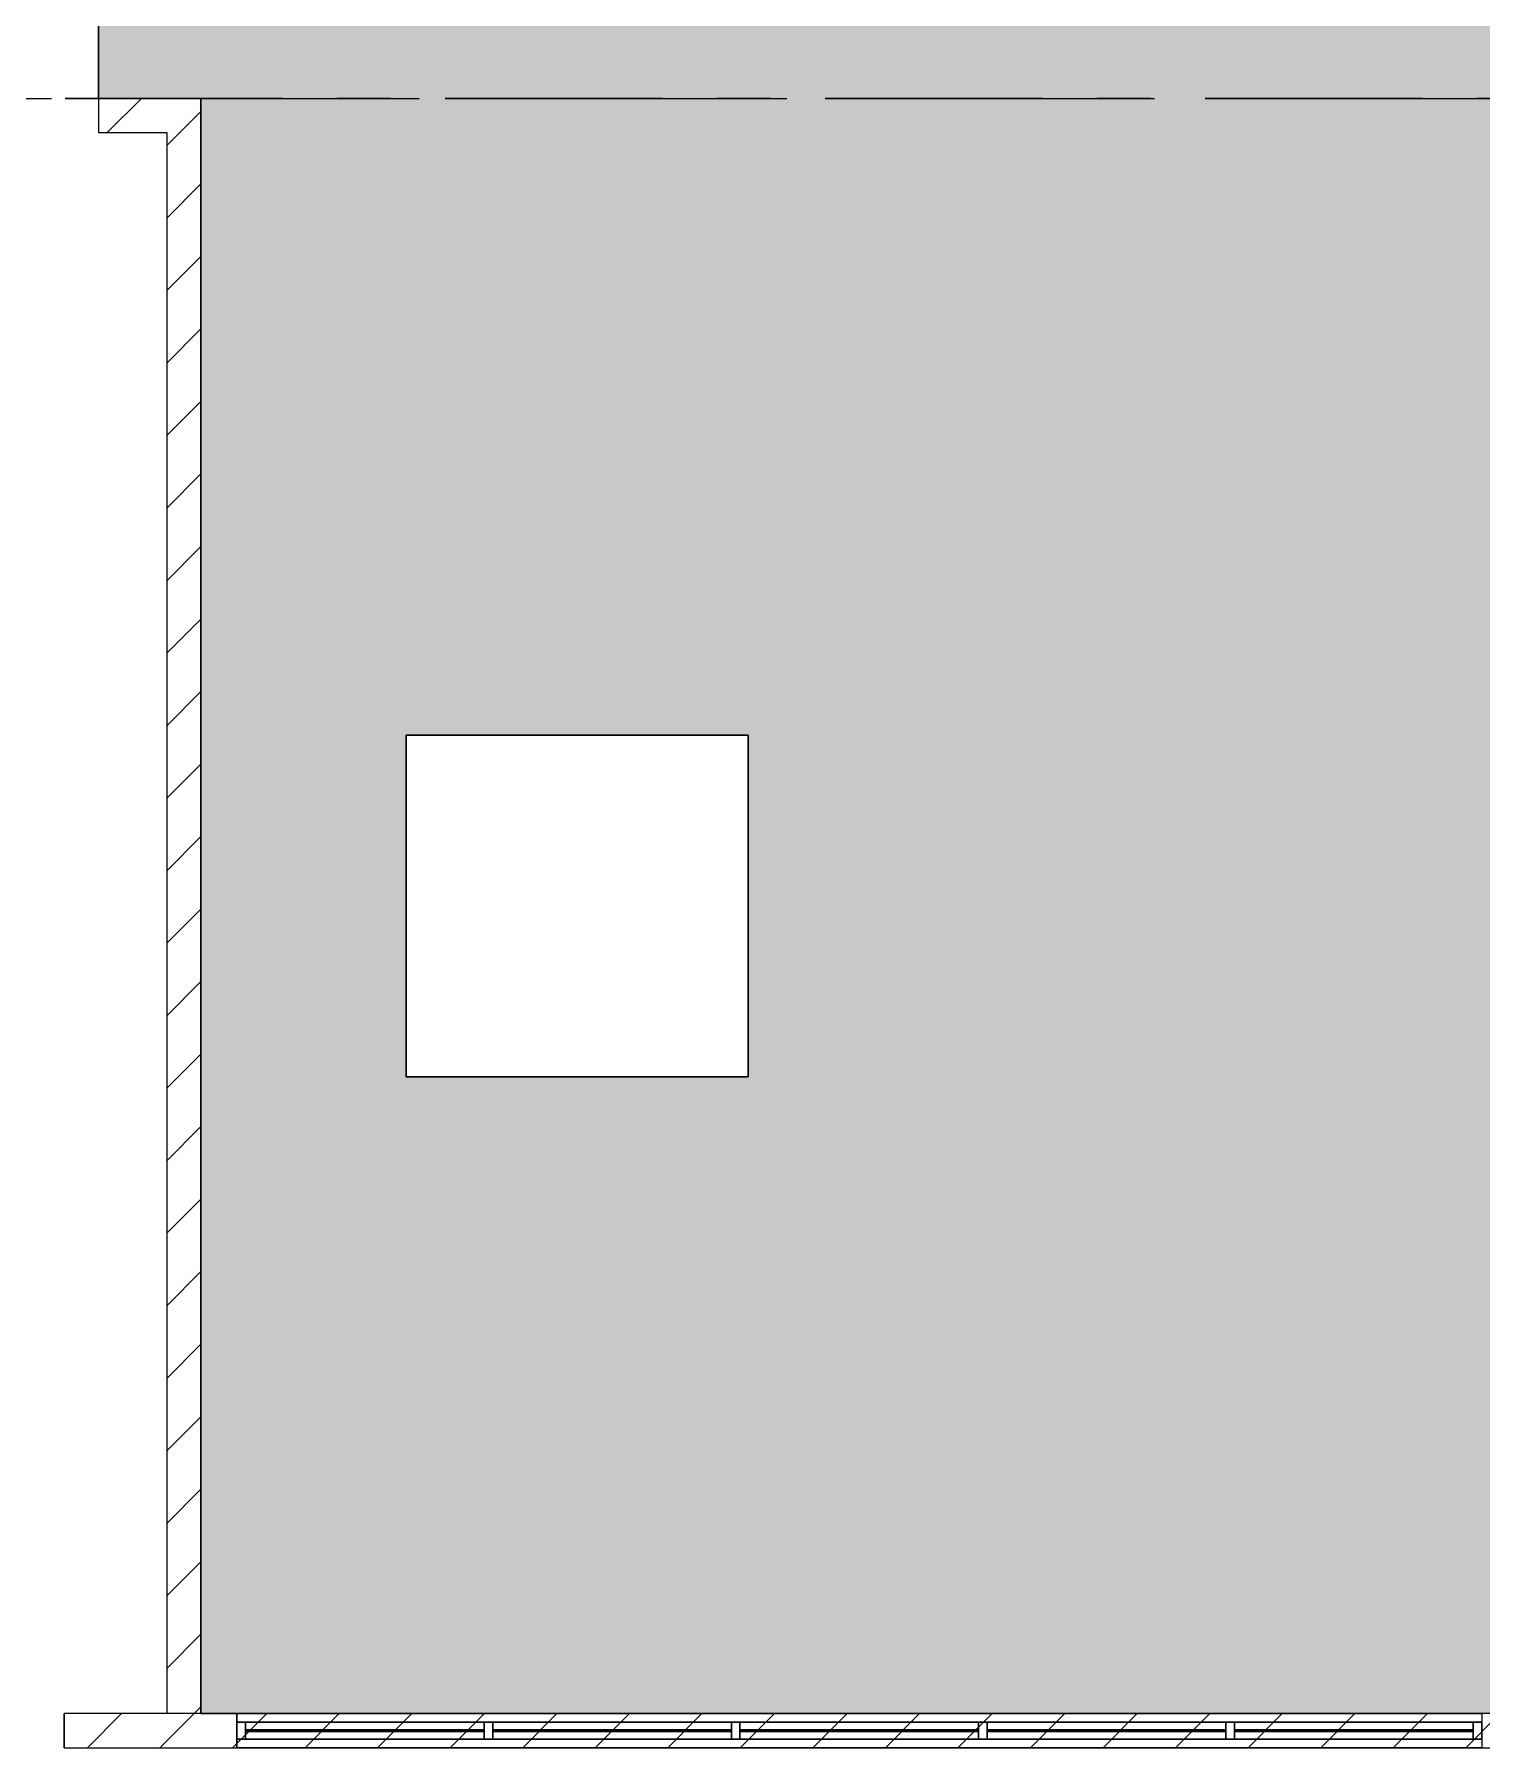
# Model space of a CAD drawing. Header units: millimetres. Extents: x -4000 to 187956, y -58990 to 162485.
# Drawn here: x 105675 to 114140, y 25800 to 35825 of the extents above; entities that cross this region are included whole.
import ezdxf

# ---------------------------------------------------------------- set-up
doc = ezdxf.new("R2010")
doc.units = ezdxf.units.MM
doc.linetypes.add('Grid Line', pattern=[2222.5, 1270, -317.5, 317.5, -317.5])
doc.linetypes.add('Grid Line 12_5mm', pattern=[2150, 1250, -300, 300, -300])
for name, color, linetype, lineweight in [('A-FLOR', 192, 'Continuous', 13), ('A-FLOR-PATT', 8, 'Continuous', 13), ('A-GLAZ-CURT', 52, 'Continuous', 9), ('A-GLAZ-CWMG', 51, 'Continuous', 9), ('A-WALL', 113, 'Continuous', 13), ('A-WALL-PATT', 111, 'Continuous', 13), ('S-GRID', 1, 'Continuous', 30)]:
    doc.layers.add(name, color=color, linetype=linetype, lineweight=lineweight)
pattern_1 = [(45, (0, 0), (-212.132, 212.132), [])]

# ---------------------------------------------------------------- blocks, each defined once
blk = doc.blocks.new('System Panel - System Panel1-380615-0_000')
at = {"layer": 'A-GLAZ-CURT', "color": 253}
for p, q in [((-698, 5), (698, 5)), ((698, -5), (-698, -5))]:
    blk.add_line(p, q, dxfattribs=at)
at = {"layer": 'A-GLAZ-CURT', "color": 254}
for p, q in [((698, 5), (-698, 5)), ((-698, -5), (-698, 5)), ((-698, 5), (-698, -5)), ((698, 5), (698, -5)), ((698, 5), (698, -5)), ((-698, -5), (698, -5))]:
    blk.add_line(p, q, dxfattribs=at)
blk = doc.blocks.new('Rectangular Mullion - 50 x 100-V727-0_000')
at = {"layer": 'A-GLAZ-CWMG', "color": 254}
for p, q in [((115100, 29702), (115000, 29702)), ((115000, 28306), (115100, 28306))]:
    blk.add_line(p, q, dxfattribs=at)
at = {"layer": 'A-GLAZ-CWMG', "color": 252}
for p, q in [((115000, 29702), (115100, 29702)), ((115000, 28306), (115000, 29702)), ((115100, 29702), (115100, 28306)), ((115100, 28306), (115000, 28306))]:
    blk.add_line(p, q, dxfattribs=at)
at = {"layer": 'A-GLAZ-CWMG', "color": 253}
for p, q in [((115000, 28306), (115000, 29702)), ((115100, 28306), (115100, 29702))]:
    blk.add_line(p, q, dxfattribs=at)
blk = doc.blocks.new('Rectangular Mullion - 50 x 100-V728-0_000')
at = {"layer": 'A-GLAZ-CWMG', "color": 254}
for p, q in [((115045, 29702), (115000, 29702)), ((115000, 29702), (115045, 29702)), ((115000, 29702), (115000, 28306)), ((115045, 29702), (115055, 29702)), ((115100, 29702), (115055, 29702)), ((115055, 29702), (115100, 29702)), ((115100, 28306), (115100, 29702)), ((115045, 28306), (115000, 28306)), ((115000, 28306), (115045, 28306)), ((115055, 28306), (115045, 28306)), ((115100, 28306), (115055, 28306)), ((115055, 28306), (115100, 28306))]:
    blk.add_line(p, q, dxfattribs=at)
at = {"layer": 'A-GLAZ-CWMG', "color": 253}
for p, q in [((115000, 29702), (115000, 28306)), ((115100, 29702), (115100, 28306))]:
    blk.add_line(p, q, dxfattribs=at)
at = {"layer": 'A-GLAZ-CWMG', "color": 50}
for p, q in [((115055, 29702), (115045, 29702)), ((115045, 28306), (115055, 28306))]:
    blk.add_line(p, q, dxfattribs=at)
blk = doc.blocks.new('Rectangular Mullion - 50 x 100-357749-0_000')
at = {"layer": 'A-GLAZ-CWMG', "color": 253}
for p, q in [((0, 50), (-50, 50)), ((0, -50), (0, 50)), ((-50, -50), (0, -50))]:
    blk.add_line(p, q, dxfattribs=at)
at = {"layer": 'A-GLAZ-CWMG', "color": 254}
for p, q in [((-50, 50), (-50, 5)), ((-50, -5), (-50, -50))]:
    blk.add_line(p, q, dxfattribs=at)
at = {"layer": 'A-GLAZ-CWMG', "color": 252}
for p, q in [((-50, -50), (-50, 50)), ((-50, 50), (0, 50)), ((0, 50), (0, -50)), ((0, -50), (-50, -50))]:
    blk.add_line(p, q, dxfattribs=at)
at = {"layer": 'A-GLAZ-CWMG', "color": 50}
blk.add_line((-50, 5), (-50, -5), dxfattribs=at)
blk = doc.blocks.new('Rectangular Mullion - 50 x 100-357750-0_000')
at = {"layer": 'A-GLAZ-CWMG', "color": 252}
for p, q in [((0, 50), (-50, 50)), ((-50, 50), (-50, -50)), ((0, -50), (0, 50)), ((-50, -50), (0, -50))]:
    blk.add_line(p, q, dxfattribs=at)
at = {"layer": 'A-GLAZ-CWMG', "color": 254}
for p, q in [((-50, 5), (-50, 50)), ((-50, -50), (-50, -5))]:
    blk.add_line(p, q, dxfattribs=at)
at = {"layer": 'A-GLAZ-CWMG', "color": 253}
for p, q in [((-50, 50), (0, 50)), ((0, 50), (0, -50)), ((0, -50), (-50, -50))]:
    blk.add_line(p, q, dxfattribs=at)
at = {"layer": 'A-GLAZ-CWMG', "color": 50}
blk.add_line((-50, -5), (-50, 5), dxfattribs=at)
blk = doc.blocks.new('Rectangular Mullion - 50 x 100-V732-0_000')
at = {"layer": 'A-GLAZ-CWMG', "color": 253}
for p, q in [((25, 50), (-25, 50)), ((-25, -50), (25, -50))]:
    blk.add_line(p, q, dxfattribs=at)
at = {"layer": 'A-GLAZ-CWMG', "color": 254}
for p, q in [((-25, 50), (-25, 5)), ((25, 5), (25, 50)), ((-25, -5), (-25, -50)), ((25, -50), (25, -5))]:
    blk.add_line(p, q, dxfattribs=at)
at = {"layer": 'A-GLAZ-CWMG', "color": 252}
for p, q in [((-25, -50), (-25, 50)), ((-25, 50), (25, 50)), ((25, 50), (25, -50)), ((25, -50), (-25, -50))]:
    blk.add_line(p, q, dxfattribs=at)
at = {"layer": 'A-GLAZ-CWMG', "color": 50}
for p, q in [((-25, 5), (-25, -5)), ((25, -5), (25, 5))]:
    blk.add_line(p, q, dxfattribs=at)
blk = doc.blocks.new('Rectangular Mullion - 50 x 100-V730-0_000')
at = {"layer": 'A-GLAZ-CWMG', "color": 253}
for p, q in [((25, 50), (-25, 50)), ((-25, -50), (25, -50))]:
    blk.add_line(p, q, dxfattribs=at)
at = {"layer": 'A-GLAZ-CWMG', "color": 254}
for p, q in [((-25, 50), (-25, 5)), ((25, 5), (25, 50)), ((-25, -5), (-25, -50)), ((25, -50), (25, -5))]:
    blk.add_line(p, q, dxfattribs=at)
at = {"layer": 'A-GLAZ-CWMG', "color": 252}
for p, q in [((-25, -50), (-25, 50)), ((-25, 50), (25, 50)), ((25, 50), (25, -50)), ((25, -50), (-25, -50))]:
    blk.add_line(p, q, dxfattribs=at)
at = {"layer": 'A-GLAZ-CWMG', "color": 50}
for p, q in [((-25, 5), (-25, -5)), ((25, -5), (25, 5))]:
    blk.add_line(p, q, dxfattribs=at)
blk = doc.blocks.new('Rectangular Mullion - 50 x 100-V733-0_000')
at = {"layer": 'A-GLAZ-CWMG', "color": 253}
for p, q in [((25, 50), (-25, 50)), ((-25, -50), (25, -50))]:
    blk.add_line(p, q, dxfattribs=at)
at = {"layer": 'A-GLAZ-CWMG', "color": 254}
for p, q in [((-25, 50), (-25, 5)), ((25, 5), (25, 50)), ((-25, -5), (-25, -50)), ((25, -50), (25, -5))]:
    blk.add_line(p, q, dxfattribs=at)
at = {"layer": 'A-GLAZ-CWMG', "color": 252}
for p, q in [((-25, -50), (-25, 50)), ((-25, 50), (25, 50)), ((25, 50), (25, -50)), ((25, -50), (-25, -50))]:
    blk.add_line(p, q, dxfattribs=at)
at = {"layer": 'A-GLAZ-CWMG', "color": 50}
for p, q in [((-25, 5), (-25, -5)), ((25, -5), (25, 5))]:
    blk.add_line(p, q, dxfattribs=at)
blk = doc.blocks.new('CMF2_NHAXUONG_A_rvt-1-0_000')
at = {"layer": 'A-FLOR-PATT', "lineweight": 9}
h = blk.add_hatch(dxfattribs=at)
h.set_pattern_fill('FP_27', color=252, style=0, pattern_type=2)
h.set_pattern_definition([(0, (83000, 72469.74), (0, 100), []), (90, (83000, 72469.74), (-200, 200), [100, -700]), (90, (83400, 72569.74), (-200, 200), [100, -700])])
h.paths.add_polyline_path([(51050, 26000), (59350, 26000), (59350, 35450), (59950, 35450), (59950, 45450), (59350, 45450), (59350, 55450), (59950, 55450), (59950, 64900), (51650, 64900), (51650, 55450), (51050, 55450), (51050, 45450), (51650, 45450), (51650, 35450), (51050, 35450), (51050, 26449)])
h.paths.add_polyline_path([(114950, 26000), (114950, 35450), (114350, 35450), (114350, 45450), (114950, 45450), (114950, 55450), (114350, 55450), (114350, 64900), (106050, 64900), (106050, 55450), (106650, 55450), (106650, 45450), (106050, 45450), (106050, 35450), (106650, 35450), (106650, 26000), (111663, 26000)])
h.paths.add_polyline_path([(109850, 29725), (107850, 29725), (107850, 31725), (109850, 31725)])
h.paths.add_polyline_path([(56150, 29725), (56150, 31725), (58150, 31725), (58150, 29725), (57244, 29725)])
h.paths.add_polyline_path([(111150, 39450), (111150, 41450), (113150, 41450), (113150, 39450), (111663, 39450)])
h.paths.add_polyline_path([(52850, 39450), (52850, 41450), (54850, 41450), (54850, 39450)])
h.paths.add_polyline_path([(109850, 49836), (107850, 49836), (107850, 51836), (109850, 51836)])
h.paths.add_polyline_path([(57244, 49836), (56150, 49836), (56150, 51836), (58150, 51836), (58150, 49836)])
h.paths.add_polyline_path([(51050, 82900), (59350, 82900), (59350, 91450), (59950, 91450), (59950, 101450), (59350, 101450), (59350, 111450), (59950, 111450), (59950, 118900), (51650, 118900), (51650, 111450), (51050, 111450), (51050, 101450), (51650, 101450), (51650, 91450), (51050, 91450), (51050, 84851)])
h.paths.add_polyline_path([(106650, 82900), (114950, 82900), (114950, 91450), (114350, 91450), (114350, 101450), (114950, 101450), (114950, 111450), (114350, 111450), (114350, 118900), (106050, 118900), (106050, 111450), (106650, 111450), (106650, 101450), (106050, 101450), (106050, 91450), (106650, 91450), (106650, 89523)])
h.paths.add_polyline_path([(54850, 95450), (52850, 95450), (52850, 97450), (54850, 97450)])
h.paths.add_polyline_path([(111663, 95450), (111150, 95450), (111150, 97450), (113150, 97450), (113150, 95450)])
h.paths.add_polyline_path([(57244, 105450), (56150, 105450), (56150, 107450), (58150, 107450), (58150, 105450)])
h.paths.add_polyline_path([(109850, 105450), (107850, 105450), (107850, 107450), (109850, 107450)])
h.paths.add_polyline_path([(111663, 114175), (111150, 114175), (111150, 116175), (113150, 116175), (113150, 114175)])
h.paths.add_polyline_path([(52850, 114175), (52850, 116175), (54850, 116175), (54850, 114175)])
at = {"layer": 'A-WALL-PATT', "lineweight": 9}
h = blk.add_hatch(dxfattribs=at)
h.set_pattern_fill('FP_13', color=250, style=0, pattern_type=2)
h.set_pattern_definition(pattern_1)
h.paths.add_polyline_path([(106450, 35250), (106650, 35250), (106650, 35450), (106050, 35450), (106050, 35250)])
h = blk.add_hatch(dxfattribs=at)
h.set_pattern_fill('FP_13', color=250, style=0, pattern_type=2)
h.set_pattern_definition(pattern_1)
h.paths.add_polyline_path([(106650, 26000), (106650, 35250), (106450, 35250), (106450, 26000)])
h = blk.add_hatch(dxfattribs=at)
h.set_pattern_fill('FP_13', color=250, style=0, pattern_type=2)
h.set_pattern_definition(pattern_1)
h.paths.add_polyline_path([(114950, 25800), (114950, 26000), (105850, 26000), (105850, 25800), (111663, 25800)])
at = {"layer": 'A-FLOR', "color": 93, "lineweight": 15}
for p, q in [((106050, 35450), (106050, 36000)), ((106051, 35450), (106650, 35450)), ((106650, 35450), (106650, 26000)), ((109850, 31725), (107850, 31725)), ((107850, 31725), (107850, 29725)), ((109850, 29725), (109850, 31725)), ((107850, 29725), (109850, 29725)), ((106650, 26000), (106860, 26000))]:
    blk.add_line(p, q, dxfattribs=at)
at = {"layer": 'A-FLOR', "color": 94, "lineweight": 15}
for p, q in [((106050, 36000), (106050, 35450)), ((107850, 29725), (107850, 31725)), ((107850, 31725), (109850, 31725)), ((109850, 31725), (109850, 29725)), ((109850, 29725), (107850, 29725))]:
    blk.add_line(p, q, dxfattribs=at)
at = {"layer": 'A-FLOR', "color": 81, "lineweight": 15}
for p, q in [((106650, 35450), (106051, 35450)), ((106650, 26000), (106650, 35450)), ((106860, 26000), (106650, 26000)), ((106860, 26000), (114140, 26000))]:
    blk.add_line(p, q, dxfattribs=at)
at = {"layer": 'A-FLOR', "color": 71, "lineweight": 15}
blk.add_line((114140, 26000), (106860, 26000), dxfattribs=at)
at = {"layer": 'A-WALL', "color": 90, "lineweight": 15}
for p, q in [((106650, 35450), (106050, 35450)), ((106050, 35450), (106050, 35250)), ((106650, 35250), (106650, 35450)), ((106050, 35250), (106450, 35250)), ((106450, 35250), (106450, 26000)), ((106650, 26000), (106650, 35250)), ((106450, 26000), (105850, 26000)), ((105850, 26000), (105850, 25800)), ((114950, 26000), (106650, 26000)), ((105850, 25800), (114950, 25800))]:
    blk.add_line(p, q, dxfattribs=at)
at = {"layer": 'A-WALL', "color": 35, "lineweight": 15}
for p, q in [((105850, 25800), (105850, 26000)), ((106450, 26000), (105850, 26000)), ((106860, 26000), (106650, 26000)), ((106860, 25950), (106860, 26000)), ((106860, 26000), (106860, 25800)), ((106860, 26000), (114140, 26000)), ((114140, 26000), (106860, 26000)), ((114140, 26000), (114140, 25800)), ((114140, 26000), (114140, 25950)), ((105850, 25800), (106860, 25800)), ((106860, 25800), (106860, 25850)), ((106860, 25800), (114140, 25800)), ((114140, 25800), (106860, 25800)), ((114140, 25850), (114140, 25800)), ((114140, 25800), (114950, 25800))]:
    blk.add_line(p, q, dxfattribs=at)
at = {"layer": 'A-WALL', "color": 53, "lineweight": 15}
for p, q in [((106650, 26000), (106450, 26000)), ((114140, 26000), (106860, 26000)), ((106860, 25850), (106860, 25950)), ((114140, 25950), (114140, 25850)), ((106860, 25800), (114140, 25800))]:
    blk.add_line(p, q, dxfattribs=at)
at = {"layer": 'S-GRID', "linetype": 'Grid Line 12_5mm', "lineweight": 9}
blk.add_line((-824, 35450), (183641, 35450), dxfattribs=at)
at = {"layer": 'A-GLAZ-CURT', "color": 250, "lineweight": 9}
for p in [(107608, 25900), (109054, 25900), (110500, 25900), (111946, 25900), (113392, 25900)]:
    blk.add_blockref('System Panel - System Panel1-380615-0_000', p, dxfattribs=at)
at = {"layer": 'A-GLAZ-CWMG', "color": 250, "lineweight": 9}
for name, p, rotation in [('Rectangular Mullion - 50 x 100-357750-0_000', (106860, 25900), 180), ('Rectangular Mullion - 50 x 100-V727-0_000', (78604, 140950), 270.0000000000002), ('Rectangular Mullion - 50 x 100-V728-0_000', (78604, 140950), 270.0000000000002), ('Rectangular Mullion - 50 x 100-V727-0_000', (80050, 140950), 270.0000000000002), ('Rectangular Mullion - 50 x 100-V728-0_000', (80050, 140950), 270.0000000000002), ('Rectangular Mullion - 50 x 100-V727-0_000', (81496, 140950), 270.0000000000002), ('Rectangular Mullion - 50 x 100-V728-0_000', (81496, 140950), 270.0000000000002), ('Rectangular Mullion - 50 x 100-V727-0_000', (82942, 140950), 270.0000000000002), ('Rectangular Mullion - 50 x 100-V728-0_000', (82942, 140950), 270.0000000000002), ('Rectangular Mullion - 50 x 100-V727-0_000', (84388, 140950), 270.0000000000002), ('Rectangular Mullion - 50 x 100-V728-0_000', (84388, 140950), 270.0000000000002)]:
    blk.add_blockref(name, p, dxfattribs=dict(at, rotation=rotation))
at = {"layer": 'A-GLAZ-CWMG', "color": 250, "lineweight": 9, "extrusion": (0, 0, -1), "rotation": 180}
for name, p in [('Rectangular Mullion - 50 x 100-V732-0_000', (-108331, 25900)), ('Rectangular Mullion - 50 x 100-V730-0_000', (-109777, 25900)), ('Rectangular Mullion - 50 x 100-V730-0_000', (-111223, 25900)), ('Rectangular Mullion - 50 x 100-V733-0_000', (-112669, 25900)), ('Rectangular Mullion - 50 x 100-357749-0_000', (-114140, 25900))]:
    blk.add_blockref(name, p, dxfattribs=at)

msp = doc.modelspace()

# ---------------------------------------------------------------- block references
at = {"lineweight": 5}
msp.add_blockref('CMF2_NHAXUONG_A_rvt-1-0_000', (0, 0), dxfattribs=at)

# ---------------------------------------------------------------- next in the draw order: linework, layer by layer
at = {"layer": 'S-GRID', "linetype": 'Grid Line'}
msp.add_line((-824, 35450), (183641, 35450), dxfattribs=at)

doc.saveas('drawing.dxf')
